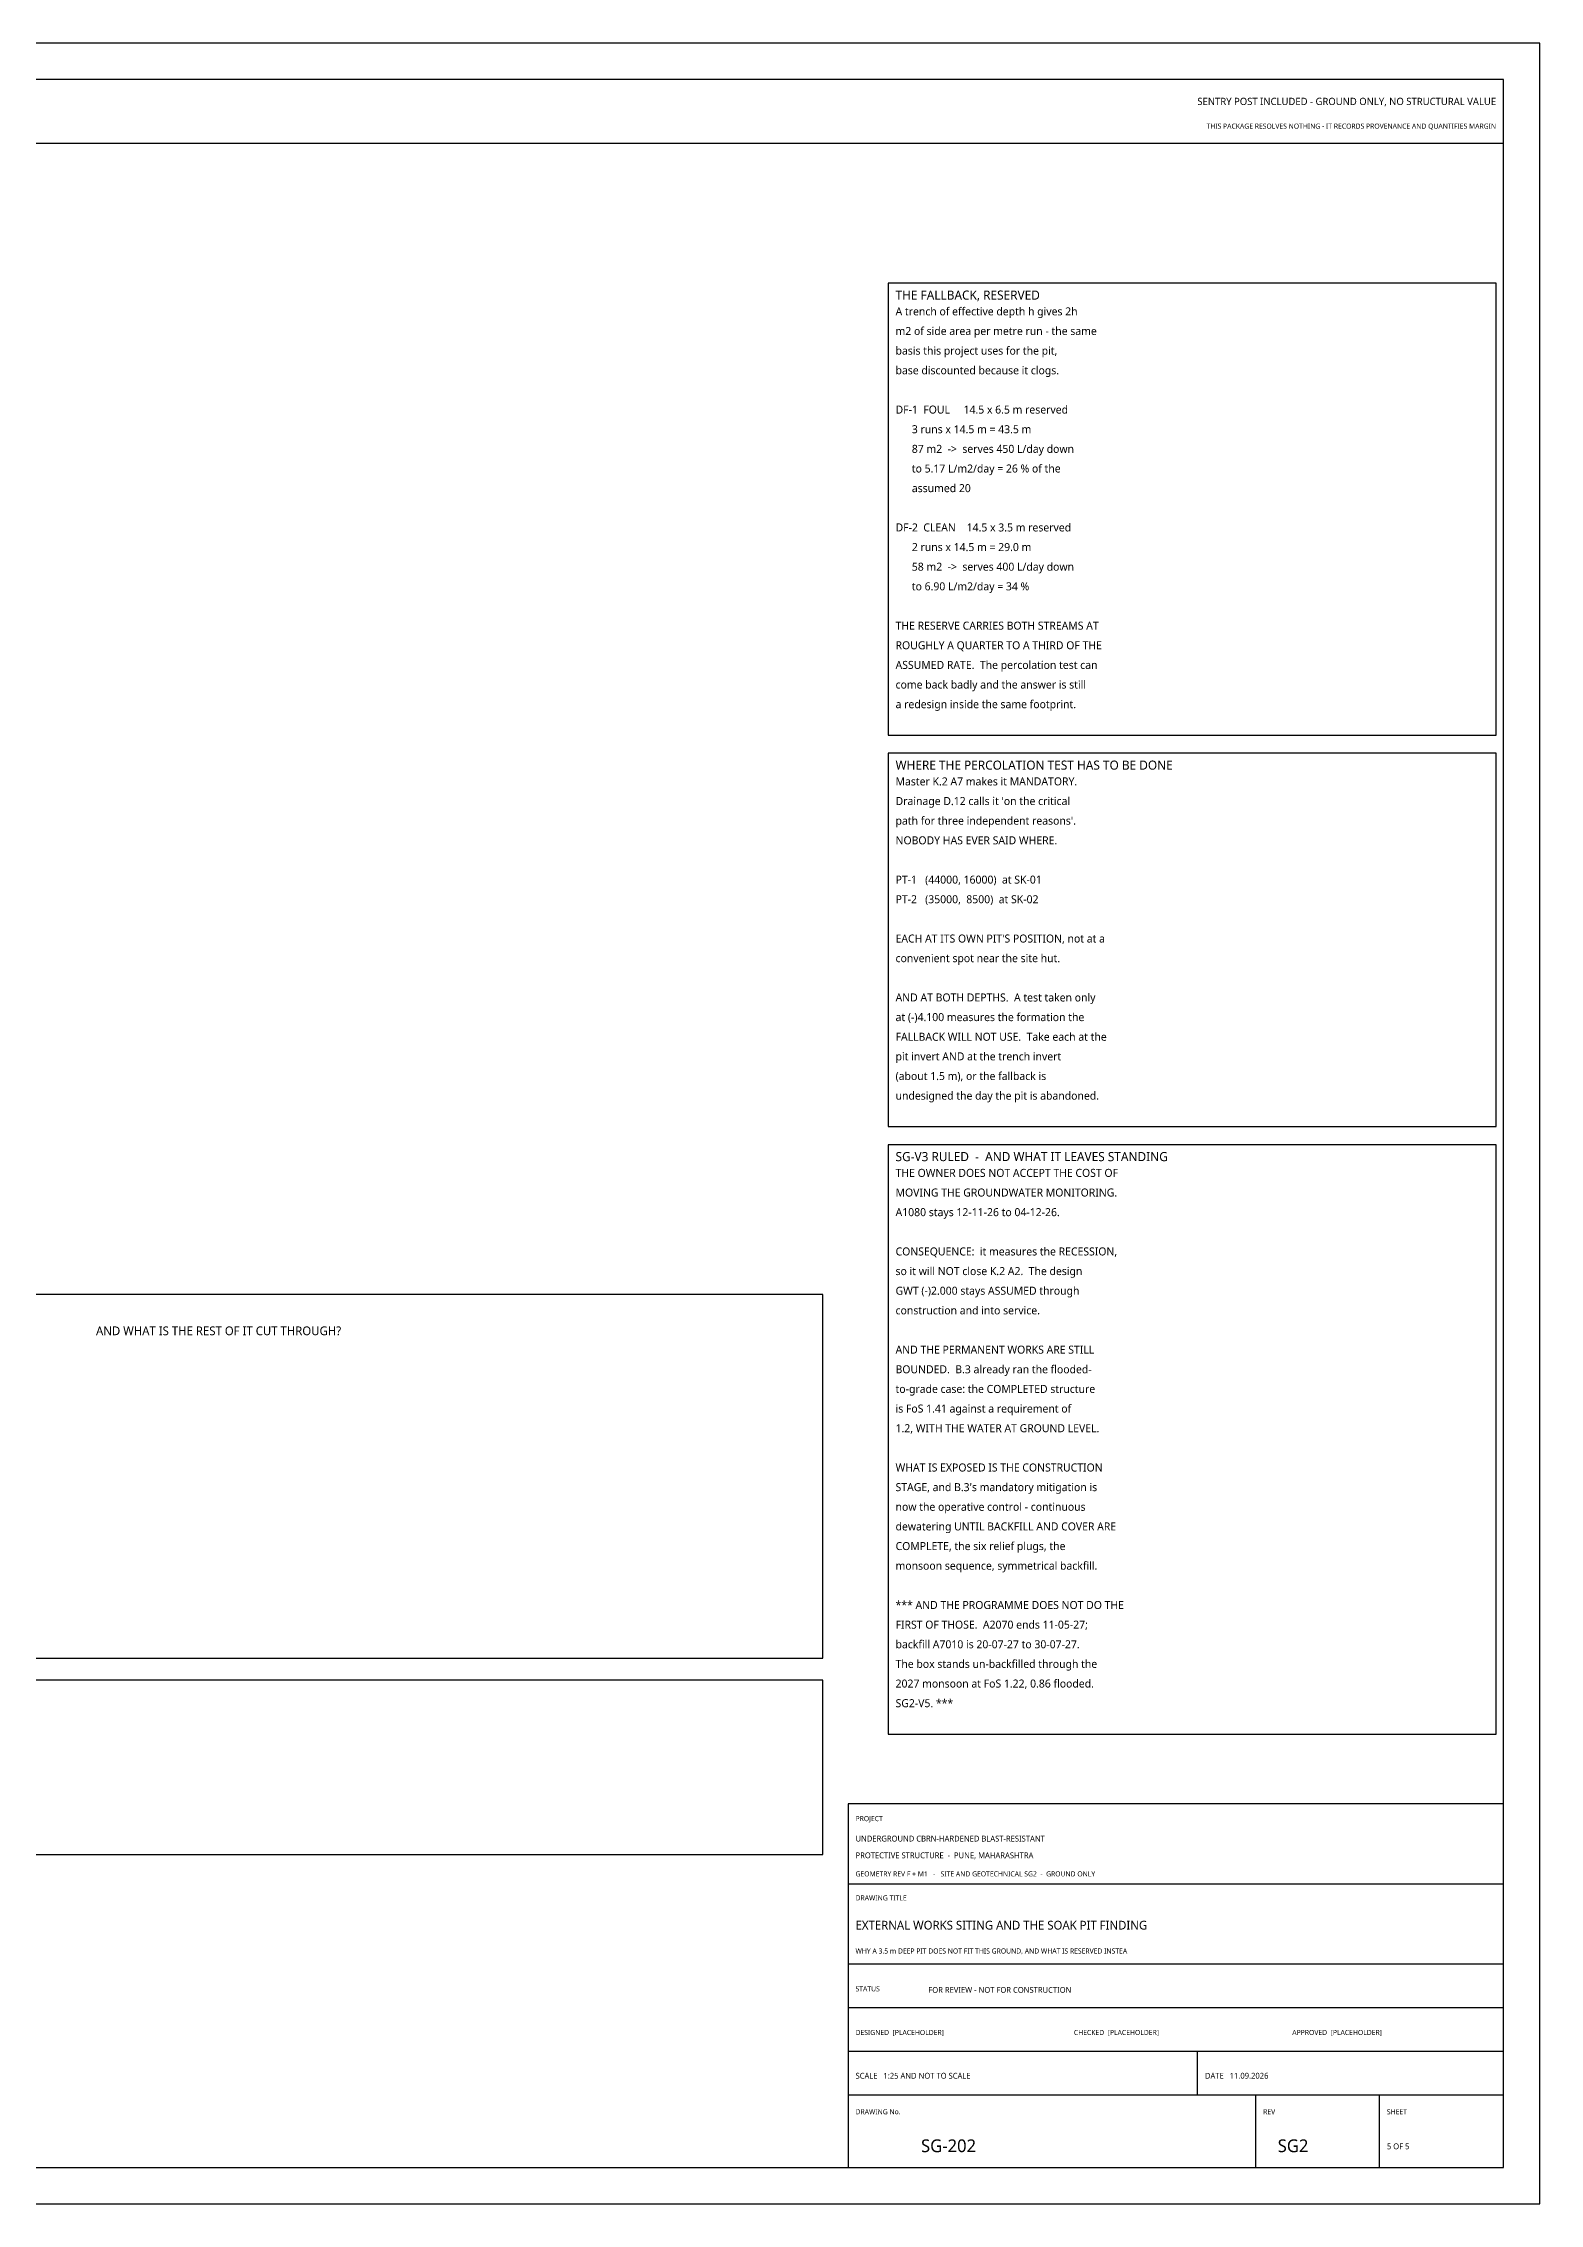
# Model space of a CAD drawing. Header units: millimetres. Extents: x 0 to 841, y 0 to 594.
# Drawn here: x 430 to 841, y 0 to 594 of the extents above; entities that cross this region are included whole.
import ezdxf
from ezdxf.enums import TextEntityAlignment as Align

# ---------------------------------------------------------------- set-up
doc = ezdxf.new("R2010")
doc.units = ezdxf.units.MM
for name, color, linetype in [('G-FLAGG', 1, 'Continuous'), ('M-FLAG', 1, 'Continuous'), ('M-TITLE', 7, 'Continuous'), ('S-NOTE', 7, 'Continuous'), ('S-TITLE', 7, 'Continuous')]:
    doc.layers.add(name, color=color, linetype=linetype)
doc.styles.add('OpenSans', font='OpenSans-Regular.ttf')

msp = doc.modelspace()

# ---------------------------------------------------------------- linework, layer by layer
at = {"layer": 'G-FLAGG'}
for points in [[(312, 150), (644, 150), (644, 250), (312, 250)], [(14, 96), (644, 96), (644, 144), (14, 144)]]:
    msp.add_lwpolyline(points, close=True, dxfattribs=at)
at = {"layer": 'M-TITLE'}
for p, q in [((10, 566.5), (831, 566.5)), ((651, 88), (831, 88)), ((651, 66), (831, 66)), ((651, 54), (831, 54)), ((651, 42), (831, 42)), ((747, 30), (747, 42)), ((651, 30), (831, 30)), ((763, 10), (763, 30)), ((797, 10), (797, 30))]:
    msp.add_line(p, q, dxfattribs=at)
msp.add_lwpolyline([(651, 10), (831, 10), (831, 110), (651, 110)], close=True, dxfattribs=at)
at = {"layer": 'S-TITLE'}
for points in [[(0, 0), (841, 0), (841, 594), (0, 594)], [(10, 10), (831, 10), (831, 584), (10, 584)], [(662, 403.775), (829, 403.775), (829, 528), (662, 528)], [(662, 296.15), (829, 296.15), (829, 398.775), (662, 398.775)], [(662, 129.125), (829, 129.125), (829, 291.15), (662, 291.15)]]:
    msp.add_lwpolyline(points, close=True, dxfattribs=at)

# ---------------------------------------------------------------- texts
at = {"layer": 'G-FLAGG', "style": 'OpenSans'}
msp.add_text('AND WHAT IS THE REST OF IT CUT THROUGH?', height=2.4, dxfattribs=at).set_placement((478, 240), align=Align.MIDDLE_CENTER)
at = {"layer": 'M-FLAG', "style": 'OpenSans'}
for s, height, p in [('SENTRY POST INCLUDED - GROUND ONLY, NO STRUCTURAL VALUE', 2, (829, 577)), ('THIS PACKAGE RESOLVES NOTHING - IT RECORDS PROVENANCE AND QUANTIFIES MARGIN', 1.4, (829, 570.5))]:
    msp.add_text(s, height=height, dxfattribs=at).set_placement(p, align=Align.RIGHT)
msp.add_text('FOR REVIEW - NOT FOR CONSTRUCTION', height=1.6, dxfattribs=at).set_placement((673, 58))
at = {"layer": 'M-TITLE', "style": 'OpenSans'}
for s, height, p in [('PROJECT', 1.4, (653, 105.2)), ('UNDERGROUND CBRN-HARDENED BLAST-RESISTANT', 1.6, (653, 99.6)), ('PROTECTIVE STRUCTURE  -  PUNE, MAHARASHTRA', 1.6, (653, 95)), ('GEOMETRY REV F + M1   -   SITE AND GEOTECHNICAL SG2  -  GROUND ONLY', 1.4, (653, 90)), ('DRAWING TITLE', 1.4, (653, 83.4)), ('EXTERNAL WORKS SITING AND THE SOAK PIT FINDING', 2.4, (653, 75.4)), ('WHY A 3.5 m DEEP PIT DOES NOT FIT THIS GROUND, AND WHAT IS RESERVED INSTEA', 1.4, (653, 68.8)), ('STATUS', 1.4, (653, 58.4)), ('DESIGNED  [PLACEHOLDER]', 1.4, (653, 46.4)), ('CHECKED  [PLACEHOLDER]', 1.4, (713, 46.4)), ('APPROVED  [PLACEHOLDER]', 1.4, (773, 46.4)), ('SCALE   1:25 AND NOT TO SCALE', 1.6, (653, 34.4)), ('DATE   11.09.2026', 1.6, (749, 34.4)), ('DRAWING No.', 1.4, (653, 24.6)), ('REV', 1.4, (765, 24.6)), ('SHEET', 1.4, (799, 24.6)), ('SG-202', 3.5, (671, 14.2)), ('SG2', 3.5, (769, 14.2)), ('5 OF 5', 1.6, (799, 15))]:
    msp.add_text(s, height=height, dxfattribs=at).set_placement(p)
at = {"layer": 'S-NOTE', "style": 'OpenSans'}
for s, p in [('A trench of effective depth h gives 2h', (664, 519.175)), ('m2 of side area per metre run - the same', (664, 513.775)), ('basis this project uses for the pit,', (664, 508.375)), ('base discounted because it clogs.', (664, 502.975)), ('DF-1  FOUL     14.5 x 6.5 m reserved', (664, 492.175)), ('      3 runs x 14.5 m = 43.5 m', (664, 486.775)), ('      87 m2  ->  serves 450 L/day down', (664, 481.375)), ('      to 5.17 L/m2/day = 26 % of the', (664, 475.975)), ('      assumed 20', (664, 470.575)), ('DF-2  CLEAN    14.5 x 3.5 m reserved', (664, 459.775)), ('      2 runs x 14.5 m = 29.0 m', (664, 454.375)), ('      to 6.90 L/m2/day = 34 %', (664, 443.575)), ('      58 m2  ->  serves 400 L/day down', (664, 448.975)), ('THE RESERVE CARRIES BOTH STREAMS AT', (664, 432.775)), ('ROUGHLY A QUARTER TO A THIRD OF THE', (664, 427.375)), ('ASSUMED RATE.  The percolation test can', (664, 421.975)), ('come back badly and the answer is still', (664, 416.575)), ('a redesign inside the same footprint.', (664, 411.175)), ('Master K.2 A7 makes it MANDATORY.', (664, 389.95)), ("Drainage D.12 calls it 'on the critical", (664, 384.55)), ("path for three independent reasons'.", (664, 379.15)), ('NOBODY HAS EVER SAID WHERE.', (664, 373.75)), ('PT-1   (44000, 16000)  at SK-01', (664, 362.95)), ('PT-2   (35000,  8500)  at SK-02', (664, 357.55)), ("EACH AT ITS OWN PIT'S POSITION, not at a", (664, 346.75)), ('convenient spot near the site hut.', (664, 341.35)), ('AND AT BOTH DEPTHS.  A test taken only', (664, 330.55)), ('at (-)4.100 measures the formation the', (664, 325.15)), ('FALLBACK WILL NOT USE.  Take each at the', (664, 319.75)), ('pit invert AND at the trench invert', (664, 314.35)), ('(about 1.5 m), or the fallback is', (664, 308.95)), ('undesigned the day the pit is abandoned.', (664, 303.55)), ('THE OWNER DOES NOT ACCEPT THE COST OF', (664, 282.325)), ('A1080 stays 12-11-26 to 04-12-26.', (664, 271.525)), ('MOVING THE GROUNDWATER MONITORING.', (664, 276.925)), ('CONSEQUENCE:  it measures the RECESSION,', (664, 260.725)), ('so it will NOT close K.2 A2.  The design', (664, 255.325)), ('GWT (-)2.000 stays ASSUMED through', (664, 249.925)), ('construction and into service.', (664, 244.525)), ('AND THE PERMANENT WORKS ARE STILL', (664, 233.725)), ('BOUNDED.  B.3 already ran the flooded-', (664, 228.325)), ('to-grade case: the COMPLETED structure', (664, 222.925)), ('is FoS 1.41 against a requirement of', (664, 217.525)), ('1.2, WITH THE WATER AT GROUND LEVEL.', (664, 212.125)), ('WHAT IS EXPOSED IS THE CONSTRUCTION', (664, 201.325)), ("STAGE, and B.3's mandatory mitigation is", (664, 195.925)), ('now the operative control - continuous', (664, 190.525)), ('dewatering UNTIL BACKFILL AND COVER ARE', (664, 185.125)), ('COMPLETE, the six relief plugs, the', (664, 179.725)), ('monsoon sequence, symmetrical backfill.', (664, 174.325)), ('*** AND THE PROGRAMME DOES NOT DO THE', (664, 163.525)), ('FIRST OF THOSE.  A2070 ends 11-05-27;', (664, 158.125)), ('backfill A7010 is 20-07-27 to 30-07-27.', (664, 152.725)), ('The box stands un-backfilled through the', (664, 147.325)), ('2027 monsoon at FoS 1.22, 0.86 flooded.', (664, 141.925)), ('SG2-V5. ***', (664, 136.525))]:
    msp.add_text(s, height=2.2, dxfattribs=at).set_placement(p)
at = {"layer": 'S-TITLE', "style": 'OpenSans'}
for s, p in [('THE FALLBACK, RESERVED', (664, 523.5)), ('WHERE THE PERCOLATION TEST HAS TO BE DONE', (664, 394.275)), ('SG-V3 RULED  -  AND WHAT IT LEAVES STANDING', (664, 286.65))]:
    msp.add_text(s, height=2.5, dxfattribs=at).set_placement(p)

doc.saveas('drawing.dxf')
